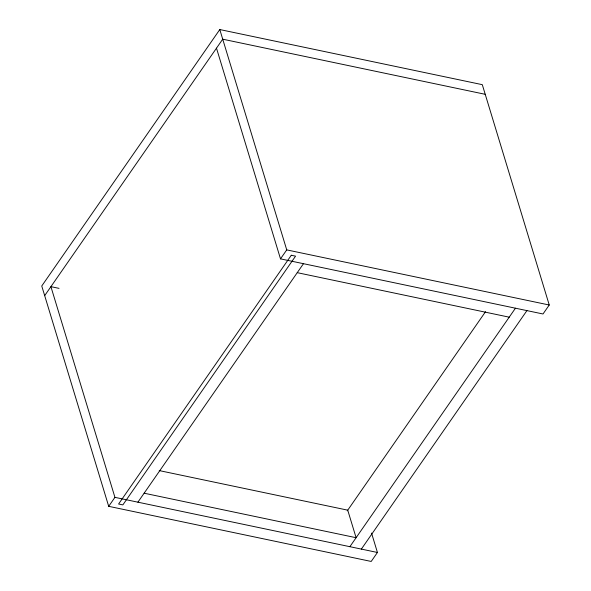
<?xml version="1.0" encoding="UTF-8"?>
<svg xmlns="http://www.w3.org/2000/svg" width="591" height="591" viewBox="0 0 591 591"><rect width="100%" height="100%" fill="white"/><g stroke="black" fill="none" stroke-linecap="round" stroke-linejoin="round"><path stroke-width="0.89" d="M216.491 48.167L280.503 258.865L543.011 313.984L549.246 305.008L482.3 84.668L219.793 29.55L41.754 285.992L108.7 506.332L371.207 561.45L377.435 552.474L371.547 533.082M44.687 295.633L222.718 39.191L485.226 94.309M108.7 506.332L114.935 497.356L50.915 286.657L59.034 288.356M280.503 258.865L286.738 249.89L219.793 29.55M137.902 502.18L303.478 263.689M347.286 510.816L485.529 311.693M349.872 546.69L515.448 308.199M361.36 549.098L526.936 310.607M286.738 249.89L549.246 305.008M297.243 272.665L509.22 317.175M159.215 470.584L347.737 510.166L356.107 537.714L144.138 493.204M114.935 497.356L377.435 552.474M291.289 255.253L118.592 504.005L122.854 504.899L295.552 256.154L291.289 255.253"/></g></svg>
